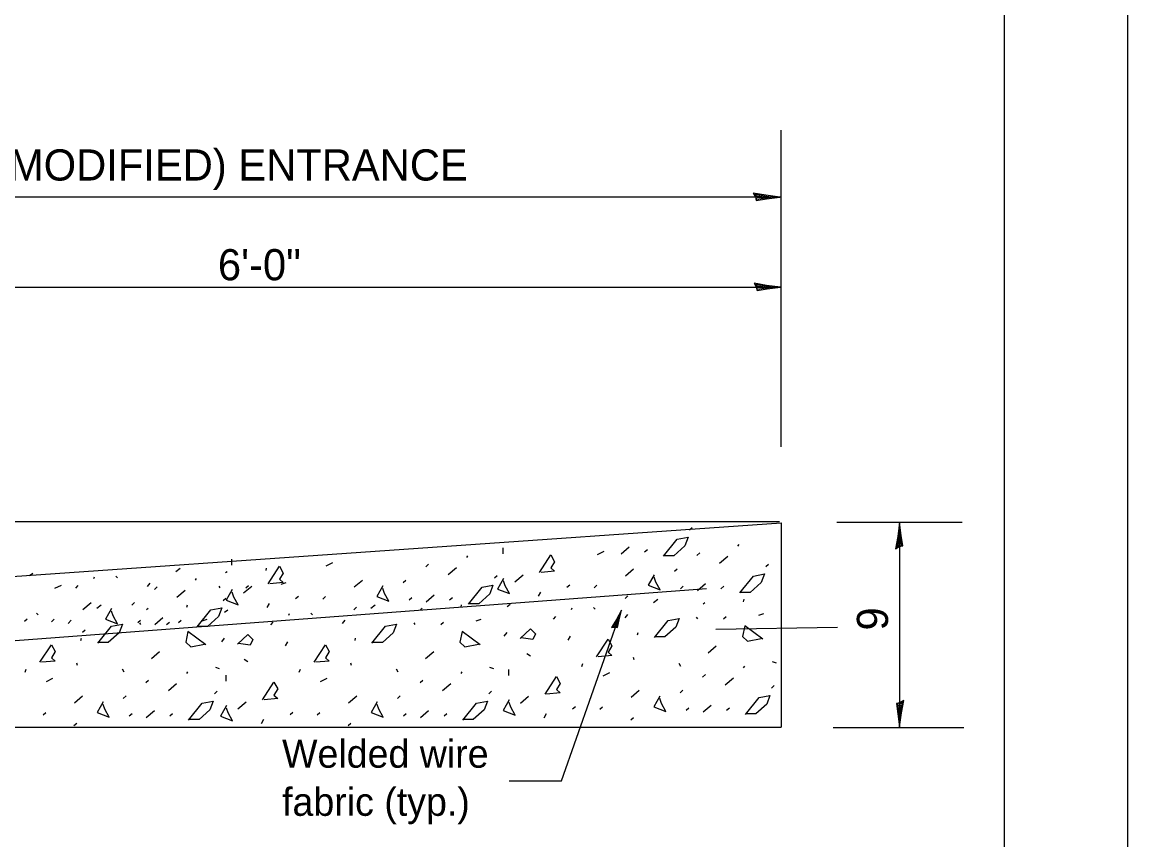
# Model space of a CAD drawing. Extents: x -0.02 to 2.83, y -0.07 to 1.83.
# Drawn here: x 2.4611 to 2.8333, y 0.8378 to 1.1132 of the extents above; entities that cross this region are included whole.
import ezdxf

# ---------------------------------------------------------------- set-up
doc = ezdxf.new("R2010")
doc.units = 0
for name, color, linetype in [('RD_Pr_Roadway_Dimensions', 7, 'Continuous'), ('RD_Pr_Roadway_Notes', 7, 'Continuous'), ('SH_General_Details', 7, 'Continuous'), ('SH_Printer_Plotting_Border', 7, 'Continuous')]:
    doc.layers.add(name, color=color, linetype=linetype)

msp = doc.modelspace()

# ---------------------------------------------------------------- linework, layer by layer
at = {"layer": 'RD_Pr_Roadway_Dimensions'}
for p, q in [((2.71661, 0.97016), (2.71661, 1.07681)), ((2.13935, 1.05438), (2.71661, 1.05438)), ((2.27123, 1.02391), (2.71661, 1.02391)), ((2.71605, 0.94496), (2.3624, 0.94496)), ((2.77754, 0.94469), (2.73537, 0.94469)), ((2.75648, 0.94469), (2.75648, 0.87554)), ((2.77806, 0.87554), (2.73414, 0.87554))]:
    msp.add_line(p, q, dxfattribs=at)
for points in [[(2.70794, 1.05435), (2.70822, 1.05312), (2.71171, 1.05365), (2.71621, 1.05423), (2.71141, 1.05489), (2.70721, 1.05563), (2.70794, 1.05435), (2.70831, 1.05354), (2.71319, 1.05424), (2.70786, 1.05517), (2.70865, 1.05412), (2.71089, 1.05427), (2.70873, 1.05459)], [(2.70822, 1.02403), (2.7085, 1.02282), (2.71194, 1.02334), (2.71636, 1.02391), (2.71164, 1.02456), (2.7075, 1.02529), (2.70822, 1.02403), (2.70859, 1.02323), (2.71339, 1.02392), (2.70814, 1.02484), (2.70891, 1.02381), (2.71112, 1.02395), (2.709, 1.02427)], [(2.75637, 0.93656), (2.75758, 0.93683), (2.75706, 0.94027), (2.75648, 0.94469), (2.75584, 0.93997), (2.75511, 0.93583), (2.75637, 0.93656), (2.75717, 0.93692), (2.75648, 0.94172), (2.75556, 0.93647), (2.75659, 0.93725), (2.75645, 0.93945), (2.75613, 0.93733)], [(2.7566, 0.88399), (2.75539, 0.88371), (2.75591, 0.88027), (2.75648, 0.87585), (2.75713, 0.88057), (2.75786, 0.88471), (2.7566, 0.88399), (2.7558, 0.88362), (2.75649, 0.87882), (2.75741, 0.88407), (2.75638, 0.8833), (2.75652, 0.88109), (2.75684, 0.88321)]]:
    msp.add_lwpolyline(points, dxfattribs=at)
at = {"layer": 'RD_Pr_Roadway_Notes'}
for p, q in [((2.64262, 0.85766), (2.66292, 0.9152)), ((2.62507, 0.85766), (2.64262, 0.85766))]:
    msp.add_line(p, q, dxfattribs=at)
msp.add_lwpolyline([(2.6606, 0.90945), (2.66154, 0.90931), (2.66211, 0.9119), (2.66292, 0.9152), (2.66116, 0.91202), (2.65951, 0.90928), (2.6606, 0.90945), (2.66127, 0.90949), (2.6621, 0.91309), (2.66001, 0.90961), (2.66095, 0.90988), (2.66146, 0.91148), (2.66065, 0.91006)], dxfattribs=at)
at = {"layer": 'SH_General_Details'}
for p, q in [((2.83333, 0), (2.83333, 1.83333)), ((2.35887, 0.91952), (2.71656, 0.94463)), ((2.68572, 0.94224), (2.68664, 0.94306)), ((2.71656, 0.94463), (2.71656, 0.87572)), ((2.62299, 0.93409), (2.62299, 0.93615)), ((2.6548, 0.93394), (2.65701, 0.93505)), ((2.66272, 0.93418), (2.66548, 0.93653)), ((2.67066, 0.93478), (2.67159, 0.93561)), ((2.68828, 0.93358), (2.6892, 0.93442)), ((2.70208, 0.93671), (2.70244, 0.93726)), ((2.53166, 0.93028), (2.53166, 0.93234)), ((2.56347, 0.93014), (2.56568, 0.93124)), ((2.59695, 0.92978), (2.59787, 0.93061)), ((2.61075, 0.9329), (2.61111, 0.93345)), ((2.69586, 0.93097), (2.69862, 0.93332)), ((2.71141, 0.92986), (2.71233, 0.93069)), ((2.46356, 0.92683), (2.46466, 0.92766)), ((2.51285, 0.92822), (2.51432, 0.92932)), ((2.52958, 0.9278), (2.53014, 0.92822)), ((2.5432, 0.92849), (2.54338, 0.92932)), ((2.60453, 0.92716), (2.60729, 0.92951)), ((2.62007, 0.92605), (2.621, 0.92688)), ((2.62695, 0.92476), (2.62971, 0.92711)), ((2.6642, 0.92678), (2.66696, 0.92913)), ((2.68067, 0.9283), (2.6816, 0.92913)), ((2.47214, 0.92252), (2.47434, 0.92363)), ((2.47919, 0.92255), (2.47992, 0.92352)), ((2.48526, 0.92587), (2.48545, 0.92642)), ((2.49317, 0.926), (2.49262, 0.92656)), ((2.50328, 0.9231), (2.5042, 0.92421)), ((2.51941, 0.92529), (2.51978, 0.92584)), ((2.52775, 0.92269), (2.52738, 0.92324)), ((2.53561, 0.92095), (2.53838, 0.9233)), ((2.53639, 0.92269), (2.53731, 0.92352)), ((2.54834, 0.92393), (2.55, 0.92448)), ((2.57286, 0.92297), (2.57563, 0.92532)), ((2.58934, 0.9245), (2.59026, 0.92532)), ((2.64451, 0.92287), (2.64543, 0.9237)), ((2.65367, 0.92271), (2.65459, 0.92354)), ((2.68269, 0.9224), (2.68361, 0.92323)), ((2.68841, 0.92181), (2.69117, 0.92416)), ((2.69635, 0.9224), (2.69727, 0.92323)), ((2.36582, 0.89802), (2.69143, 0.92246)), ((2.50562, 0.92216), (2.50654, 0.92299)), ((2.5132, 0.91954), (2.51596, 0.92189)), ((2.55318, 0.91906), (2.5541, 0.91989)), ((2.56234, 0.9189), (2.56326, 0.91974)), ((2.59136, 0.9186), (2.59228, 0.91942)), ((2.59708, 0.918), (2.59984, 0.92035)), ((2.60502, 0.9186), (2.60594, 0.91942)), ((2.63496, 0.91987), (2.6357, 0.92125)), ((2.66407, 0.91914), (2.66499, 0.91997)), ((2.48153, 0.91535), (2.48429, 0.9177)), ((2.48621, 0.91584), (2.48768, 0.91695)), ((2.49801, 0.91688), (2.49893, 0.91771)), ((2.50294, 0.91543), (2.5035, 0.91584)), ((2.51656, 0.91612), (2.51674, 0.91695)), ((2.52874, 0.91843), (2.52966, 0.91926)), ((2.54363, 0.91607), (2.54437, 0.91745)), ((2.57273, 0.91533), (2.57366, 0.91616)), ((2.57849, 0.91584), (2.57996, 0.91695)), ((2.59523, 0.91543), (2.59578, 0.91584)), ((2.60884, 0.91612), (2.60902, 0.91695)), ((2.62434, 0.91636), (2.62544, 0.91719)), ((2.64604, 0.9154), (2.64623, 0.91595)), ((2.65395, 0.91553), (2.6534, 0.91609)), ((2.67363, 0.91774), (2.6751, 0.91885)), ((2.69036, 0.91733), (2.69092, 0.91774)), ((2.70398, 0.91802), (2.70416, 0.91885)), ((2.46185, 0.91144), (2.46277, 0.91227)), ((2.46653, 0.91363), (2.46598, 0.91419)), ((2.471, 0.91129), (2.47193, 0.91212)), ((2.50575, 0.91038), (2.50851, 0.91273)), ((2.5217, 0.91156), (2.52336, 0.91211)), ((2.5292, 0.91446), (2.53031, 0.91529)), ((2.5509, 0.91349), (2.55109, 0.91405)), ((2.55881, 0.91363), (2.55826, 0.91419)), ((2.61399, 0.91156), (2.61565, 0.91211)), ((2.63997, 0.91208), (2.64071, 0.91305)), ((2.66407, 0.91263), (2.66498, 0.91374)), ((2.68853, 0.91222), (2.68816, 0.91277)), ((2.69717, 0.91222), (2.69809, 0.91305)), ((2.70912, 0.91346), (2.71078, 0.91401)), ((2.47665, 0.91073), (2.47756, 0.91183)), ((2.4814, 0.90772), (2.48232, 0.90855)), ((2.50003, 0.91098), (2.50095, 0.91181)), ((2.50111, 0.91032), (2.50074, 0.91087)), ((2.50975, 0.91032), (2.51067, 0.91114)), ((2.51369, 0.91098), (2.51461, 0.91181)), ((2.54484, 0.91018), (2.54557, 0.91114)), ((2.56893, 0.91073), (2.56985, 0.91183)), ((2.59339, 0.91032), (2.59302, 0.91087)), ((2.60203, 0.91032), (2.60295, 0.91114)), ((2.73556, 0.90928), (2.69461, 0.90867)), ((2.48088, 0.90492), (2.48106, 0.90576)), ((2.52828, 0.90451), (2.5292, 0.90576)), ((2.57316, 0.90492), (2.57334, 0.90576)), ((2.62342, 0.90641), (2.62434, 0.90766)), ((2.64494, 0.90503), (2.64567, 0.90641)), ((2.6683, 0.90683), (2.66848, 0.90766)), ((2.5046, 0.89885), (2.50736, 0.9012)), ((2.5498, 0.90313), (2.55054, 0.90451)), ((2.59688, 0.89885), (2.59965, 0.9012)), ((2.69202, 0.90075), (2.69478, 0.9031)), ((2.4794, 0.89746), (2.47959, 0.89664)), ((2.53712, 0.89774), (2.53582, 0.89857)), ((2.57169, 0.89746), (2.57187, 0.89664)), ((2.63225, 0.89964), (2.63096, 0.90047)), ((2.64954, 0.89619), (2.6499, 0.89716)), ((2.66682, 0.89937), (2.66701, 0.89854)), ((2.68282, 0.89619), (2.68227, 0.89716)), ((2.71501, 0.8973), (2.71373, 0.89771)), ((2.46212, 0.89429), (2.46248, 0.89526)), ((2.4954, 0.89429), (2.49485, 0.89526)), ((2.51656, 0.89387), (2.51692, 0.89442)), ((2.52759, 0.89539), (2.52631, 0.89581)), ((2.5544, 0.89429), (2.55477, 0.89526)), ((2.58769, 0.89429), (2.58714, 0.89526)), ((2.60884, 0.89387), (2.60921, 0.89442)), ((2.61987, 0.89539), (2.61859, 0.89581)), ((2.62489, 0.89315), (2.62489, 0.89522)), ((2.6567, 0.89301), (2.65891, 0.89412)), ((2.69018, 0.89265), (2.6911, 0.89348)), ((2.70398, 0.89578), (2.70434, 0.89633)), ((2.46928, 0.89111), (2.47149, 0.89221)), ((2.50276, 0.89075), (2.50368, 0.89158)), ((2.51034, 0.88813), (2.5131, 0.89048)), ((2.52975, 0.89125), (2.52975, 0.89331)), ((2.56157, 0.89111), (2.56377, 0.89221)), ((2.59505, 0.89075), (2.59597, 0.89158)), ((2.60263, 0.88813), (2.60539, 0.89048)), ((2.69776, 0.89003), (2.70052, 0.89238)), ((2.71331, 0.88892), (2.71423, 0.88975)), ((2.47868, 0.88394), (2.48144, 0.88629)), ((2.49516, 0.88547), (2.49608, 0.88629)), ((2.52589, 0.88702), (2.52681, 0.88785)), ((2.57096, 0.88394), (2.57372, 0.88629)), ((2.58744, 0.88547), (2.58836, 0.88629)), ((2.61817, 0.88702), (2.61909, 0.88785)), ((2.62885, 0.88382), (2.63161, 0.88617)), ((2.6661, 0.88584), (2.66886, 0.88819)), ((2.68258, 0.88737), (2.6835, 0.8882)), ((2.53371, 0.88192), (2.53647, 0.88427)), ((2.64641, 0.88193), (2.64734, 0.88276)), ((2.65557, 0.88178), (2.65649, 0.88261)), ((2.68459, 0.88147), (2.68552, 0.8823)), ((2.69031, 0.88087), (2.69307, 0.88322)), ((2.69825, 0.88147), (2.69918, 0.8823)), ((2.46815, 0.87987), (2.46907, 0.88071)), ((2.49717, 0.87957), (2.4981, 0.88039)), ((2.50289, 0.87897), (2.50565, 0.88132)), ((2.51083, 0.87957), (2.51176, 0.88039)), ((2.55128, 0.88003), (2.5522, 0.88086)), ((2.56043, 0.87987), (2.56136, 0.88071)), ((2.58946, 0.87957), (2.59038, 0.88039)), ((2.59518, 0.87897), (2.59794, 0.88132)), ((2.60312, 0.87957), (2.60404, 0.88039)), ((2.63686, 0.87894), (2.6376, 0.88032)), ((2.66597, 0.87821), (2.66689, 0.87904)), ((2.14001, 0.87572), (2.71656, 0.87572)), ((2.47855, 0.8763), (2.47947, 0.87713)), ((2.54173, 0.87704), (2.54247, 0.87842)), ((2.57083, 0.8763), (2.57175, 0.87713))]:
    msp.add_line(p, q, dxfattribs=at)
msp.add_lwpolyline([(0.16666, 1.79167), (2.79166, 1.79167), (2.79166, 0.04167), (0.16666, 0.04167)], close=True, dxfattribs=at)
for points in [[(2.67698, 0.93337), (2.68158, 0.93904), (2.68526, 0.93973), (2.68415, 0.93683), (2.68048, 0.93351), (2.67717, 0.93351)], [(2.63521, 0.92786), (2.63907, 0.9338), (2.64036, 0.93145), (2.63907, 0.92938), (2.64036, 0.92827), (2.63577, 0.92786)], [(2.54388, 0.92405), (2.54774, 0.92999), (2.54903, 0.92765), (2.54774, 0.92557), (2.54903, 0.92447), (2.54444, 0.92405)], [(2.67389, 0.92712), (2.67186, 0.92353), (2.67591, 0.922), (2.67443, 0.92463), (2.67389, 0.92629)], [(2.70267, 0.921), (2.70727, 0.92666), (2.71095, 0.92736), (2.70984, 0.92445), (2.70617, 0.92114), (2.70285, 0.92114)], [(2.58255, 0.92331), (2.58053, 0.91972), (2.58457, 0.9182), (2.5831, 0.92082), (2.58255, 0.92248)], [(2.61134, 0.91719), (2.61594, 0.92286), (2.61961, 0.92355), (2.61851, 0.92064), (2.61483, 0.91733), (2.61152, 0.91733)], [(2.62313, 0.92588), (2.62111, 0.92228), (2.62515, 0.92076), (2.62368, 0.92339), (2.62313, 0.92505)], [(2.5318, 0.92207), (2.52978, 0.91848), (2.53382, 0.91695), (2.53235, 0.91958), (2.5318, 0.92124)], [(2.49122, 0.91569), (2.4892, 0.9121), (2.49324, 0.91058), (2.49177, 0.91321), (2.49122, 0.91487)], [(2.52001, 0.90957), (2.52461, 0.91524), (2.52828, 0.91593), (2.52718, 0.91303), (2.5235, 0.90971), (2.52019, 0.90971)], [(2.674, 0.906), (2.6786, 0.91166), (2.68227, 0.91236), (2.68117, 0.90945), (2.67749, 0.90614), (2.67418, 0.90614)], [(2.48658, 0.9041), (2.49118, 0.90976), (2.49485, 0.91046), (2.49375, 0.90755), (2.49007, 0.90424), (2.48676, 0.90424)], [(2.57886, 0.9041), (2.58346, 0.90976), (2.58714, 0.91046), (2.58603, 0.90755), (2.58236, 0.90424), (2.57904, 0.90424)], [(2.62875, 0.90559), (2.63225, 0.9089), (2.63391, 0.90724), (2.63298, 0.90531), (2.62912, 0.90586)], [(2.71041, 0.90544), (2.70434, 0.90987), (2.70361, 0.90628), (2.70526, 0.90476), (2.70986, 0.90559)], [(2.52299, 0.90354), (2.51692, 0.90796), (2.51619, 0.90438), (2.51784, 0.90285), (2.52244, 0.90369)], [(2.53362, 0.90369), (2.53712, 0.907), (2.53877, 0.90534), (2.53785, 0.9034), (2.53398, 0.90396)], [(2.61527, 0.90354), (2.60921, 0.90796), (2.60847, 0.90438), (2.61012, 0.90285), (2.61473, 0.90369)], [(2.6545, 0.8995), (2.65836, 0.90544), (2.65965, 0.9031), (2.65836, 0.90103), (2.65965, 0.89992), (2.65506, 0.8995)], [(2.46708, 0.8976), (2.47094, 0.90354), (2.47223, 0.9012), (2.47094, 0.89912), (2.47223, 0.89802), (2.46764, 0.8976)], [(2.55937, 0.8976), (2.56323, 0.90354), (2.56451, 0.9012), (2.56323, 0.89912), (2.56451, 0.89802), (2.55992, 0.8976)], [(2.54198, 0.88502), (2.54584, 0.89096), (2.54713, 0.88862), (2.54584, 0.88654), (2.54713, 0.88544), (2.54253, 0.88502)], [(2.63712, 0.88693), (2.64098, 0.89287), (2.64227, 0.89052), (2.64098, 0.88844), (2.64227, 0.88734), (2.63767, 0.88693)], [(2.67579, 0.88618), (2.67377, 0.88259), (2.67781, 0.88107), (2.67634, 0.8837), (2.67579, 0.88536)], [(2.70457, 0.88006), (2.70917, 0.88573), (2.71285, 0.88642), (2.71174, 0.88352), (2.70807, 0.8802), (2.70476, 0.8802)], [(2.48837, 0.88428), (2.48635, 0.88069), (2.49039, 0.87917), (2.48892, 0.88179), (2.48837, 0.88345)], [(2.51715, 0.87816), (2.52175, 0.88383), (2.52543, 0.88452), (2.52432, 0.88161), (2.52065, 0.8783), (2.51734, 0.8783)], [(2.5299, 0.88304), (2.52788, 0.87945), (2.53192, 0.87792), (2.53045, 0.88055), (2.5299, 0.88221)], [(2.58065, 0.88428), (2.57863, 0.88069), (2.58267, 0.87917), (2.5812, 0.88179), (2.58065, 0.88345)], [(2.60944, 0.87816), (2.61404, 0.88383), (2.61771, 0.88452), (2.61661, 0.88161), (2.61293, 0.8783), (2.60962, 0.8783)], [(2.62504, 0.88494), (2.62301, 0.88135), (2.62705, 0.87983), (2.62558, 0.88246), (2.62504, 0.88411)]]:
    msp.add_lwpolyline(points, dxfattribs=at)
at = {"layer": 'SH_Printer_Plotting_Border'}
msp.add_lwpolyline([(-0.00001, 0), (2.83333, 0), (2.83333, 1.83333), (-0.00001, 1.83333)], close=True, dxfattribs=at)

# ---------------------------------------------------------------- texts
at = {"layer": 'RD_Pr_Roadway_Dimensions'}
for s, p in [('PAY LIMITS OF TYPE A GUTTER, (MODIFIED) ENTRANCE', (2.22808, 1.05986)), ('6\'-0"', (2.527, 1.02627))]:
    msp.add_text(s, height=0.0105, dxfattribs=at).set_placement(p)
msp.add_text('9', height=0.0105, rotation=90, dxfattribs=at).set_placement((2.75259, 0.90831))
at = {"layer": 'RD_Pr_Roadway_Notes'}
for s, p in [('Welded wire', (2.54861, 0.8621)), ('fabric (typ.)', (2.54861, 0.8459))]:
    msp.add_text(s, height=0.00945, dxfattribs=at).set_placement(p)

doc.saveas('drawing.dxf')
